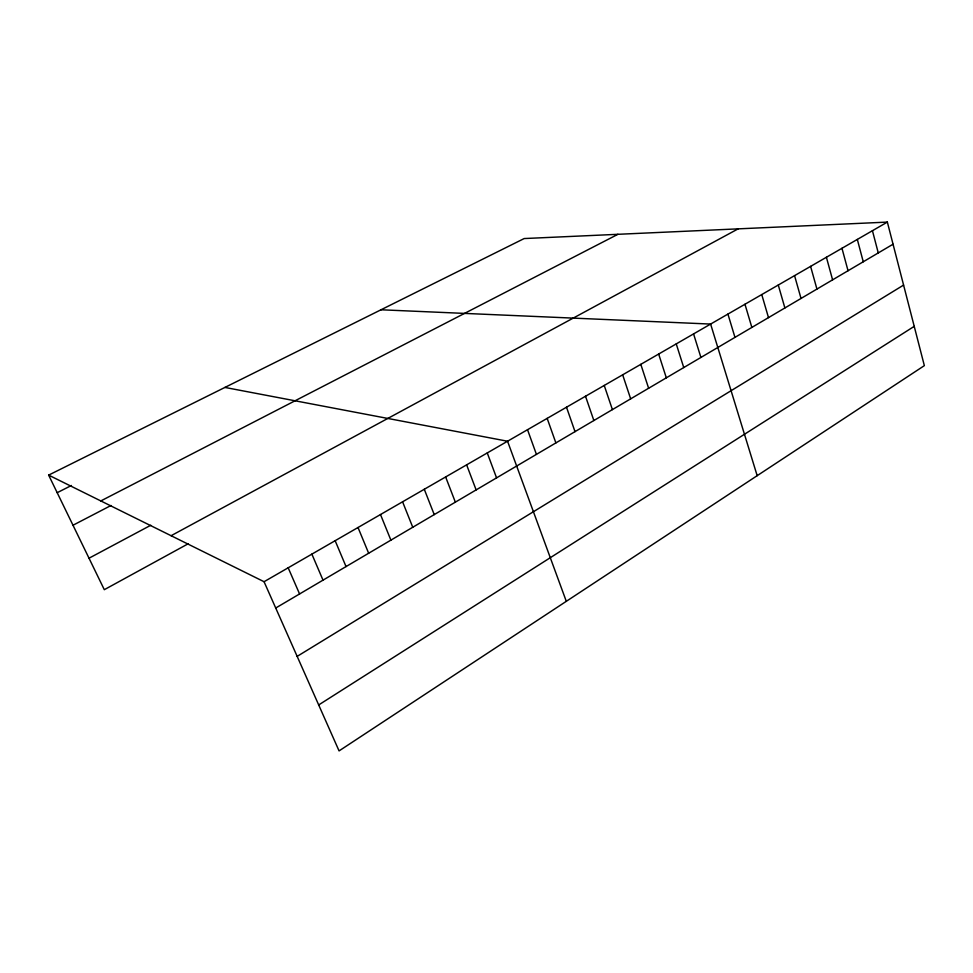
<?xml version="1.0" encoding="UTF-8"?>
<svg xmlns="http://www.w3.org/2000/svg" width="973" height="973" viewBox="0 0 973 973"><rect width="100%" height="100%" fill="white"/><g stroke="black" fill="none" stroke-linecap="round" stroke-linejoin="round"><path stroke-width="1.46" d="M318.694 704.939L914.219 326.356M297.166 656.374L903.589 285.089M275.724 608.016L893.044 244.223M264.06 581.72L887.352 222.099L924.35 365.641L339.066 750.901L264.06 581.72L48.65 475.116L524.167 238.555L887.352 222.099M188.385 543.664L104.306 589.687L48.65 475.116M171.102 535.709L738.142 228.862M89.017 558.21L150.766 525.262M72.999 525.238L111.007 505.498M100.815 500.937L617.904 234.311M57.188 492.691L71.43 485.491M380.99 309.779L710.618 324.07L757.176 475.675M224.909 387.436L507.553 441.231L566.298 601.326M288.178 567.794L299.575 593.956M311.871 554.124L323.012 580.139M335.15 540.696L346.035 566.578M358.015 527.512L368.658 553.248M380.492 514.535L390.891 540.137M402.579 501.8L412.747 527.257M424.289 489.273L434.226 514.595M445.634 476.952L455.352 502.153M466.626 464.851L476.125 489.906M487.266 452.944L496.558 477.865M527.524 429.713L536.427 454.379M547.167 418.378L555.875 442.91M566.505 407.225L575.019 431.635M585.515 396.254L593.858 420.531M604.233 385.454L612.406 409.609M622.659 374.812L630.662 398.845M640.806 364.352L648.626 388.263M658.66 354.05L666.323 377.828M676.247 343.907L683.751 367.563M693.567 333.909L700.913 357.444M727.926 314.084L734.968 337.376M744.965 304.257L751.861 327.427M761.75 294.576L768.5 317.624M778.278 285.028L784.883 307.967M794.564 275.639L801.022 298.456M810.594 266.383L816.931 289.078M826.405 257.273L832.596 279.847M841.973 248.285L848.042 270.749M857.322 239.431L863.258 261.773M872.44 230.71L878.266 252.931"/></g></svg>
